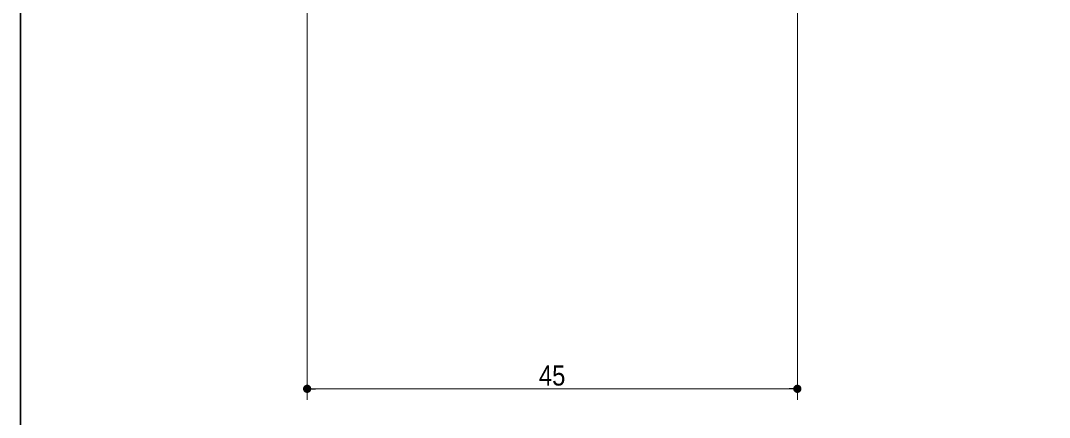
# Model space of a CAD drawing. Units: millimetres on the paper. Extents: x -303 to 303, y -152 to 152.
# Drawn here: x -289.4 to -195.9, y -86.6 to -50.5 of the extents above; entities that cross this region are included whole.
import ezdxf
from ezdxf.enums import TextEntityAlignment as Align

# ---------------------------------------------------------------- set-up
doc = ezdxf.new("R2010")
doc.units = ezdxf.units.MM
doc.header["$PDMODE"] = 32
doc.header["$PDSIZE"] = 0.5
for name, color, linetype, lineweight in [('0-0_1図面枠', 7, 'Continuous', 20), ('0-2_2寸法-1', 7, 'Continuous', 5), ('0-3_0', 7, 'Continuous', 25)]:
    doc.layers.add(name, color=color, linetype=linetype, lineweight=lineweight)
doc.layers.add('0-4_Defpoints', color=7, linetype='Continuous')
doc.styles.add('ＭＳ Ｐゴシック', font='')
doc.styles.get('ＭＳ Ｐゴシック').set_extended_font_data('MS PGothic')

# ---------------------------------------------------------------- blocks, each defined once
blk = doc.blocks.new('グループ-2')
at = {"layer": '0-0_1図面枠', "lineweight": 35}
blk.add_lwpolyline([(-200, 138.5), (200, 138.5), (200, -138.5), (-200, -138.5)], close=True, dxfattribs=at)
blk = doc.blocks.new('図面枠')
at = {"layer": '0-0_1図面枠'}
blk.add_blockref('グループ-2', (0, 0), dxfattribs=at)
blk = doc.blocks.new('_Dot')
at = {"layer": '0-3_0'}
blk.add_line((-0.5, 0), (-1, 0), dxfattribs=at)
for points in [[(0, 0), (-0.5, 0), (-0.496, 0.063)], [(0, 0), (-0.496, -0.063), (-0.5, 0)], [(0, 0), (-0.496, 0.063), (-0.484, 0.124)], [(0, 0), (-0.484, -0.124), (-0.496, -0.063)], [(0, 0), (-0.484, 0.124), (-0.465, 0.184)], [(0, 0), (-0.465, -0.184), (-0.484, -0.124)], [(0, 0), (-0.465, 0.184), (-0.438, 0.241)], [(0, 0), (-0.438, -0.241), (-0.465, -0.184)], [(0, 0), (-0.438, 0.241), (-0.405, 0.294)], [(0, 0), (-0.405, -0.294), (-0.438, -0.241)], [(0, 0), (-0.405, 0.294), (-0.364, 0.342)], [(0, 0), (-0.364, -0.342), (-0.405, -0.294)], [(0, 0), (-0.364, 0.342), (-0.319, 0.385)], [(0, 0), (-0.319, -0.385), (-0.364, -0.342)], [(0, 0), (-0.319, 0.385), (-0.268, 0.422)], [(0, 0), (-0.268, -0.422), (-0.319, -0.385)], [(0, 0), (-0.268, 0.422), (-0.213, 0.452)], [(0, 0), (-0.213, -0.452), (-0.268, -0.422)], [(0, 0), (-0.213, 0.452), (-0.155, 0.476)], [(0, 0), (-0.155, -0.476), (-0.213, -0.452)], [(0, 0), (-0.155, 0.476), (-0.094, 0.491)], [(0, 0), (-0.094, -0.491), (-0.155, -0.476)], [(0, 0), (-0.094, 0.491), (-0.031, 0.499)], [(0, 0), (-0.031, -0.499), (-0.094, -0.491)], [(0, 0), (-0.031, 0.499), (0.031, 0.499)], [(0, 0), (0.031, -0.499), (-0.031, -0.499)], [(0, 0), (0.031, 0.499), (0.094, 0.491)], [(0, 0), (0.094, 0.491), (0.155, 0.476)], [(0, 0), (0.155, 0.476), (0.213, 0.452)], [(0, 0), (0.213, 0.452), (0.268, 0.422)], [(0, 0), (0.268, 0.422), (0.319, 0.385)], [(0, 0), (0.319, 0.385), (0.364, 0.342)], [(0, 0), (0.364, 0.342), (0.405, 0.294)], [(0, 0), (0.405, 0.294), (0.438, 0.241)], [(0, 0), (0.438, 0.241), (0.465, 0.184)], [(0, 0), (0.465, 0.184), (0.484, 0.124)], [(0, 0), (0.484, 0.124), (0.496, 0.063)], [(0, 0), (0.496, 0.063), (0.5, 0)], [(0, 0), (0.094, -0.491), (0.031, -0.499)], [(0, 0), (0.155, -0.476), (0.094, -0.491)], [(0, 0), (0.213, -0.452), (0.155, -0.476)], [(0, 0), (0.268, -0.422), (0.213, -0.452)], [(0, 0), (0.319, -0.385), (0.268, -0.422)], [(0, 0), (0.364, -0.342), (0.319, -0.385)], [(0, 0), (0.405, -0.294), (0.364, -0.342)], [(0, 0), (0.438, -0.241), (0.405, -0.294)], [(0, 0), (0.465, -0.184), (0.438, -0.241)], [(0, 0), (0.484, -0.124), (0.465, -0.184)], [(0, 0), (0.496, -0.063), (0.484, -0.124)], [(0, 0), (0.5, 0), (0.496, -0.063)]]:
    blk.add_solid(points, dxfattribs=at)

msp = doc.modelspace()

# ---------------------------------------------------------------- linework, layer by layer
at = {"layer": '0-2_2寸法-1'}
for p, q in [((-263.337, -23.301), (-263.337, -84.979)), ((-218.793, -23.235), (-218.793, -84.979)), ((-262.587, -83.979), (-219.543, -83.979))]:
    msp.add_line(p, q, dxfattribs=at)
at = {"layer": '0-4_Defpoints'}
msp.add_point((-218.793, -83.979), dxfattribs=at)

# ---------------------------------------------------------------- block references
at = {"layer": '0-0_1図面枠'}
msp.add_blockref('図面枠', (-89.375, 0), dxfattribs=at)
at = {"layer": '0-2_2寸法-1', "xscale": 0.7503418, "yscale": 0.7503418, "rotation": 180}
msp.add_blockref('_Dot', (-263.337, -83.979), dxfattribs=at)
at = {"layer": '0-2_2寸法-1', "xscale": 0.7503418, "yscale": 0.7503418}
msp.add_blockref('_Dot', (-218.793, -83.979), dxfattribs=at)

# ---------------------------------------------------------------- texts
at = {"layer": '0-2_2寸法-1', "style": 'ＭＳ Ｐゴシック', "width": 0.9}
msp.add_text('45', height=1.833, dxfattribs=at).set_placement((-242.275, -84.232), align=Align.BOTTOM_LEFT)

doc.saveas('drawing.dxf')
